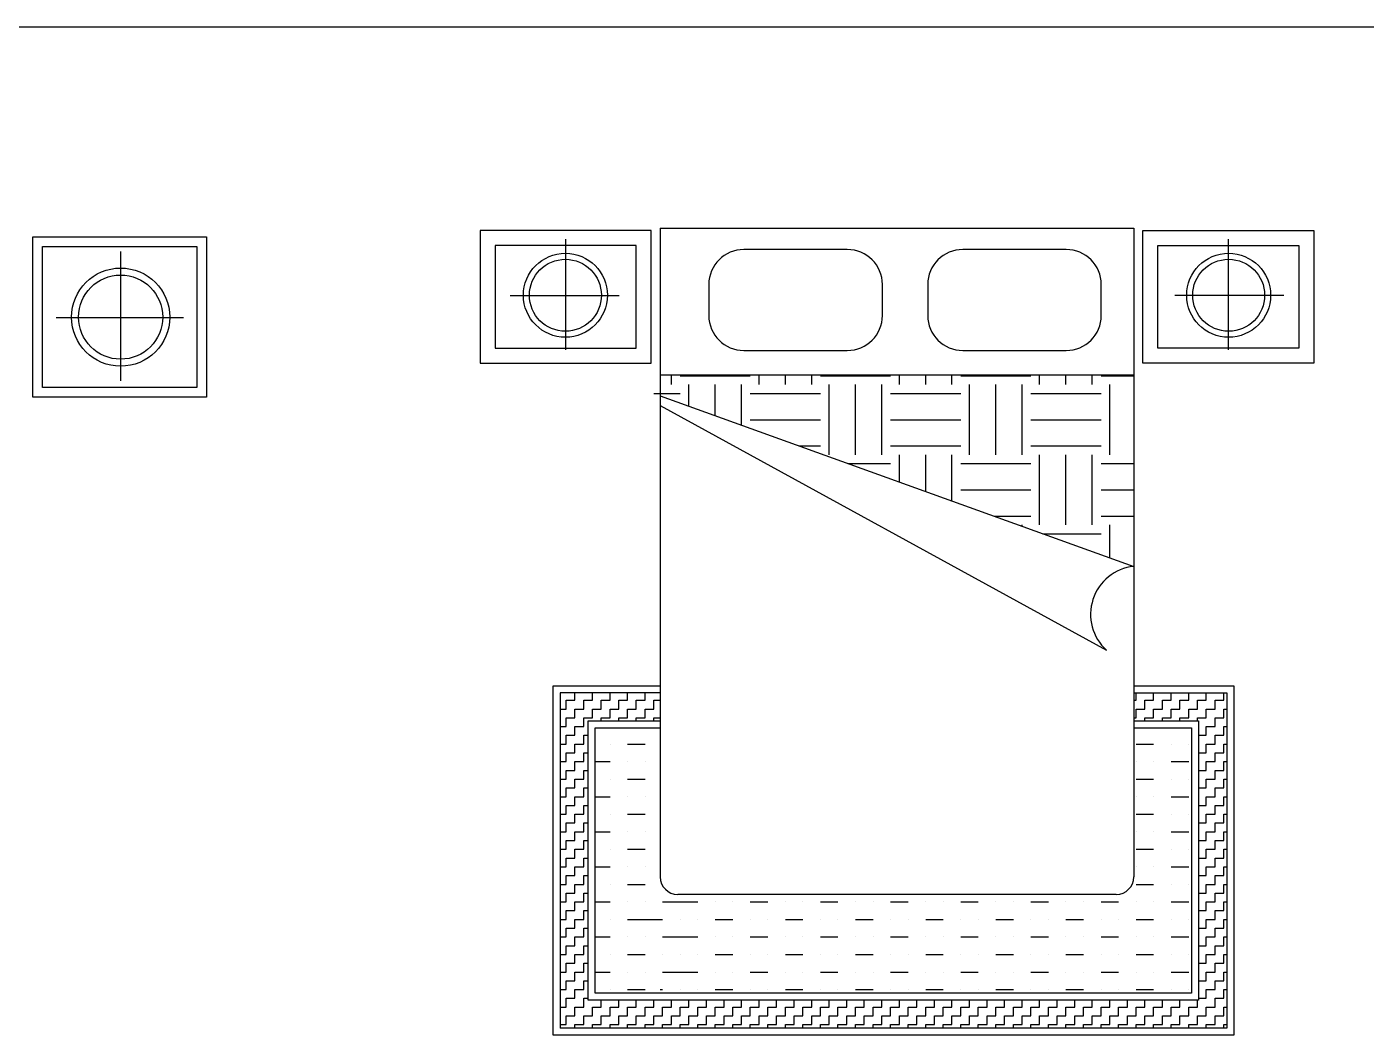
# Model space of a CAD drawing. Header units: inches. Extents: x 10.6 to 53.1, y 14.5 to 39.3.
# Drawn here: x 23.547 to 27.366, y 20.346 to 23.222 of the extents above; entities that cross this region are included whole.
import ezdxf

# ---------------------------------------------------------------- set-up
doc = ezdxf.new("R2010")
doc.units = ezdxf.units.IN
doc.header["$MEASUREMENT"] = 0
doc.layers.add('02', color=2, linetype='Continuous')
doc.layers.add('1', color=1, linetype='Continuous')

msp = doc.modelspace()

# ---------------------------------------------------------------- linework, layer by layer
at = {"layer": '02'}
for p, q in [((25.353, 22.6476), (26.703, 22.6476)), ((25.353, 22.6476), (25.353, 20.7976)), ((26.703, 22.6476), (26.703, 20.7976)), ((24.8395, 22.641), (24.8395, 22.2625)), ((25.3267, 22.641), (24.8395, 22.641)), ((25.0833, 22.3005), (25.0833, 22.616)), ((25.3267, 22.2625), (25.3267, 22.641)), ((26.7293, 22.2625), (26.7293, 22.641)), ((26.7293, 22.641), (27.2164, 22.641)), ((26.9727, 22.3005), (26.9727, 22.616)), ((27.2164, 22.641), (27.2164, 22.2625)), ((23.8153, 22.2118), (23.8153, 22.5808)), ((24.8823, 22.5983), (24.8823, 22.3052)), ((25.2839, 22.5983), (24.8823, 22.5983)), ((25.2839, 22.3052), (25.2839, 22.5983)), ((25.8863, 22.5866), (25.5913, 22.5866)), ((26.5105, 22.5866), (26.2155, 22.5866)), ((26.772, 22.3052), (26.772, 22.5983)), ((26.772, 22.5983), (27.1737, 22.5983)), ((27.1737, 22.5983), (27.1737, 22.3052)), ((25.4913, 22.4866), (25.4913, 22.3986)), ((25.9863, 22.3986), (25.9863, 22.4866)), ((26.1155, 22.4866), (26.1155, 22.3986)), ((26.6105, 22.3986), (26.6105, 22.4866)), ((24.9251, 22.4553), (25.2354, 22.4553)), ((27.1309, 22.4553), (26.8205, 22.4553)), ((23.6303, 22.3928), (23.9933, 22.3928)), ((24.8823, 22.3052), (25.2839, 22.3052)), ((27.1737, 22.3052), (26.772, 22.3052)), ((25.5913, 22.2986), (25.8863, 22.2986)), ((26.2155, 22.2986), (26.5105, 22.2986)), ((24.8395, 22.2625), (25.3267, 22.2625)), ((25.353, 22.2296), (26.703, 22.2296)), ((25.3847, 22.2013), (25.3847, 22.2296)), ((25.6347, 22.2013), (25.6347, 22.2296)), ((25.7097, 22.2013), (25.7097, 22.2296)), ((25.7847, 22.2013), (25.7847, 22.2296)), ((26.0347, 22.2013), (26.0347, 22.2296)), ((26.1097, 22.2013), (26.1097, 22.2296)), ((26.1847, 22.2013), (26.1847, 22.2296)), ((26.4347, 22.2013), (26.4347, 22.2296)), ((26.5097, 22.2013), (26.5097, 22.2296)), ((26.5847, 22.2013), (26.5847, 22.2296)), ((27.2164, 22.2625), (26.7293, 22.2625)), ((25.4097, 22.2263), (25.6097, 22.2263)), ((25.4347, 22.1401), (25.4347, 22.2013)), ((25.5097, 22.1131), (25.5097, 22.2013)), ((25.5847, 22.086), (25.5847, 22.2013)), ((25.8097, 22.2263), (26.0097, 22.2263)), ((25.8347, 22.0013), (25.8347, 22.2013)), ((25.9097, 22.0013), (25.9097, 22.2013)), ((25.9847, 22.0013), (25.9847, 22.2013)), ((26.2097, 22.2263), (26.4097, 22.2263)), ((26.2347, 22.0013), (26.2347, 22.2013)), ((26.3097, 22.0013), (26.3097, 22.2013)), ((26.3847, 22.0013), (26.3847, 22.2013)), ((26.6097, 22.2263), (26.703, 22.2263)), ((26.6347, 22.0013), (26.6347, 22.2013)), ((25.3343, 22.1763), (25.4097, 22.1763)), ((25.353, 22.1696), (26.703, 21.6829)), ((25.6097, 22.1763), (25.8097, 22.1763)), ((26.0097, 22.1763), (26.2097, 22.1763)), ((26.4097, 22.1763), (26.6097, 22.1763)), ((25.353, 22.1414), (26.6251, 21.4442)), ((25.6097, 22.1013), (25.8097, 22.1013)), ((26.0097, 22.1013), (26.2097, 22.1013)), ((26.4097, 22.1013), (26.6097, 22.1013)), ((25.7504, 22.0263), (25.8097, 22.0263)), ((26.0097, 22.0263), (26.2097, 22.0263)), ((26.0347, 21.9238), (26.0347, 22.0013)), ((26.1097, 21.8968), (26.1097, 22.0013)), ((26.1847, 21.8697), (26.1847, 22.0013)), ((26.4097, 22.0263), (26.6097, 22.0263)), ((26.4347, 21.8013), (26.4347, 22.0013)), ((26.5097, 21.8013), (26.5097, 22.0013)), ((26.5847, 21.8013), (26.5847, 22.0013)), ((25.8891, 21.9763), (26.0097, 21.9763)), ((26.2097, 21.9763), (26.4097, 21.9763)), ((26.6097, 21.9763), (26.703, 21.9763)), ((26.2097, 21.9013), (26.4097, 21.9013)), ((26.6097, 21.9013), (26.703, 21.9013)), ((26.3052, 21.8263), (26.4097, 21.8263)), ((26.6097, 21.8263), (26.703, 21.8263)), ((26.3847, 21.7977), (26.3847, 21.8013)), ((26.4439, 21.7763), (26.6097, 21.7763)), ((26.6347, 21.7075), (26.6347, 21.8013)), ((25.0472, 20.3461), (25.0472, 21.3422)), ((25.0472, 21.3422), (25.353, 21.3422)), ((25.0672, 21.3222), (25.0672, 20.3661)), ((25.353, 21.3222), (25.0672, 21.3222)), ((25.1097, 21.3013), (25.1097, 21.3222)), ((25.1597, 21.3013), (25.1597, 21.3222)), ((25.2097, 21.3013), (25.2097, 21.3222)), ((25.2597, 21.3013), (25.2597, 21.3222)), ((25.3097, 21.3013), (25.3097, 21.3222)), ((26.703, 21.3422), (26.988, 21.3422)), ((26.703, 21.3222), (26.968, 21.3222)), ((26.7097, 21.3013), (26.7097, 21.3222)), ((26.7597, 21.3013), (26.7597, 21.3222)), ((26.8097, 21.3013), (26.8097, 21.3222)), ((26.8597, 21.3013), (26.8597, 21.3222)), ((26.9097, 21.3013), (26.9097, 21.3222)), ((26.9597, 21.3013), (26.9597, 21.3222)), ((26.968, 21.3222), (26.968, 20.3661)), ((26.988, 21.3422), (26.988, 20.3461)), ((25.0672, 21.2763), (25.0847, 21.2763)), ((25.0847, 21.3013), (25.1097, 21.3013)), ((25.0847, 21.2763), (25.0847, 21.3013)), ((25.1097, 21.2763), (25.1347, 21.2763)), ((25.1097, 21.2513), (25.1097, 21.2763)), ((25.1347, 21.3013), (25.1597, 21.3013)), ((25.1347, 21.2763), (25.1347, 21.3013)), ((25.1597, 21.2763), (25.1847, 21.2763)), ((25.1597, 21.2513), (25.1597, 21.2763)), ((25.1847, 21.3013), (25.2097, 21.3013)), ((25.1847, 21.2763), (25.1847, 21.3013)), ((25.2097, 21.2763), (25.2347, 21.2763)), ((25.2097, 21.2513), (25.2097, 21.2763)), ((25.2347, 21.3013), (25.2597, 21.3013)), ((25.2347, 21.2763), (25.2347, 21.3013)), ((25.2597, 21.2763), (25.2847, 21.2763)), ((25.2597, 21.2513), (25.2597, 21.2763)), ((25.2847, 21.3013), (25.3097, 21.3013)), ((25.2847, 21.2763), (25.2847, 21.3013)), ((25.3097, 21.2763), (25.3347, 21.2763)), ((25.3097, 21.2513), (25.3097, 21.2763)), ((25.3347, 21.3013), (25.353, 21.3013)), ((25.3347, 21.2763), (25.3347, 21.3013)), ((26.703, 21.3013), (26.7097, 21.3013)), ((26.7097, 21.2513), (26.7097, 21.2763)), ((26.7097, 21.2763), (26.7347, 21.2763)), ((26.7347, 21.2763), (26.7347, 21.3013)), ((26.7347, 21.3013), (26.7597, 21.3013)), ((26.7597, 21.2513), (26.7597, 21.2763)), ((26.7597, 21.2763), (26.7847, 21.2763)), ((26.7847, 21.2763), (26.7847, 21.3013)), ((26.7847, 21.3013), (26.8097, 21.3013)), ((26.8097, 21.2513), (26.8097, 21.2763)), ((26.8097, 21.2763), (26.8347, 21.2763)), ((26.8347, 21.2763), (26.8347, 21.3013)), ((26.8347, 21.3013), (26.8597, 21.3013)), ((26.8597, 21.2763), (26.8847, 21.2763)), ((26.8597, 21.2513), (26.8597, 21.2763)), ((26.8847, 21.2763), (26.8847, 21.3013)), ((26.8847, 21.3013), (26.9097, 21.3013)), ((26.9097, 21.2513), (26.9097, 21.2763)), ((26.9097, 21.2763), (26.9347, 21.2763)), ((26.9347, 21.2763), (26.9347, 21.3013)), ((26.9347, 21.3013), (26.9597, 21.3013)), ((26.9597, 21.2513), (26.9597, 21.2763)), ((26.9597, 21.2763), (26.968, 21.2763)), ((25.0847, 21.2513), (25.1097, 21.2513)), ((25.0847, 21.2263), (25.0847, 21.2513)), ((25.1347, 21.2513), (25.1597, 21.2513)), ((25.1347, 21.2263), (25.1347, 21.2513)), ((25.1472, 20.4461), (25.1472, 21.2422)), ((25.1472, 21.2422), (25.353, 21.2422)), ((25.1847, 21.2513), (25.2097, 21.2513)), ((25.1847, 21.2422), (25.1847, 21.2513)), ((25.2347, 21.2513), (25.2597, 21.2513)), ((25.2347, 21.2422), (25.2347, 21.2513)), ((25.2847, 21.2513), (25.3097, 21.2513)), ((25.2847, 21.2422), (25.2847, 21.2513)), ((25.3347, 21.2513), (25.353, 21.2513)), ((25.3347, 21.2422), (25.3347, 21.2513)), ((26.703, 21.2513), (26.7097, 21.2513)), ((26.703, 21.2422), (26.888, 21.2422)), ((26.7347, 21.2422), (26.7347, 21.2513)), ((26.7347, 21.2513), (26.7597, 21.2513)), ((26.7847, 21.2422), (26.7847, 21.2513)), ((26.7847, 21.2513), (26.8097, 21.2513)), ((26.8347, 21.2422), (26.8347, 21.2513)), ((26.8347, 21.2513), (26.8597, 21.2513)), ((26.8847, 21.2422), (26.8847, 21.2513)), ((26.8847, 21.2513), (26.9097, 21.2513)), ((26.888, 21.2422), (26.888, 20.4461)), ((26.9347, 21.2263), (26.9347, 21.2513)), ((26.9347, 21.2513), (26.9597, 21.2513)), ((25.0672, 21.2263), (25.0847, 21.2263)), ((25.0847, 21.2013), (25.1097, 21.2013)), ((25.0847, 21.1763), (25.0847, 21.2013)), ((25.1097, 21.2263), (25.1347, 21.2263)), ((25.1097, 21.2013), (25.1097, 21.2263)), ((25.1347, 21.2013), (25.1472, 21.2013)), ((25.1347, 21.1763), (25.1347, 21.2013)), ((25.1672, 20.4661), (25.1672, 21.2222)), ((25.1672, 21.2222), (25.353, 21.2222)), ((26.703, 21.2222), (26.868, 21.2222)), ((26.868, 21.2222), (26.868, 20.4661)), ((26.888, 21.2013), (26.9097, 21.2013)), ((26.9097, 21.2263), (26.9347, 21.2263)), ((26.9097, 21.2013), (26.9097, 21.2263)), ((26.9347, 21.1763), (26.9347, 21.2013)), ((26.9347, 21.2013), (26.9597, 21.2013)), ((26.9597, 21.2263), (26.968, 21.2263)), ((26.9597, 21.2013), (26.9597, 21.2263)), ((25.0672, 21.1763), (25.0847, 21.1763)), ((25.1097, 21.1513), (25.1097, 21.1763)), ((25.1097, 21.1763), (25.1347, 21.1763)), ((25.2097, 21.1763), (25.2097, 21.1763)), ((25.2597, 21.1763), (25.3097, 21.1763)), ((26.7097, 21.1763), (26.7597, 21.1763)), ((26.8097, 21.1763), (26.8097, 21.1763)), ((26.8597, 21.1763), (26.8597, 21.1763)), ((26.9097, 21.1513), (26.9097, 21.1763)), ((26.9097, 21.1763), (26.9347, 21.1763)), ((26.9597, 21.1513), (26.9597, 21.1763)), ((26.9597, 21.1763), (26.968, 21.1763)), ((25.0672, 21.1263), (25.0847, 21.1263)), ((25.0847, 21.1513), (25.1097, 21.1513)), ((25.0847, 21.1263), (25.0847, 21.1513)), ((25.1097, 21.1263), (25.1347, 21.1263)), ((25.1097, 21.1013), (25.1097, 21.1263)), ((25.1347, 21.1513), (25.1472, 21.1513)), ((25.1347, 21.1263), (25.1347, 21.1513)), ((25.1672, 21.1263), (25.2097, 21.1263)), ((25.2597, 21.1263), (25.2597, 21.1263)), ((25.3097, 21.1263), (25.3097, 21.1263)), ((26.7097, 21.1263), (26.7097, 21.1263)), ((26.7597, 21.1263), (26.7597, 21.1263)), ((26.8097, 21.1263), (26.8597, 21.1263)), ((26.888, 21.1513), (26.9097, 21.1513)), ((26.9097, 21.1013), (26.9097, 21.1263)), ((26.9097, 21.1263), (26.9347, 21.1263)), ((26.9347, 21.1263), (26.9347, 21.1513)), ((26.9347, 21.1513), (26.9597, 21.1513)), ((26.9597, 21.1013), (26.9597, 21.1263)), ((26.9597, 21.1263), (26.968, 21.1263)), ((25.0847, 21.0763), (25.0847, 21.1013)), ((25.0847, 21.1013), (25.1097, 21.1013)), ((25.1347, 21.0763), (25.1347, 21.1013)), ((25.1347, 21.1013), (25.1472, 21.1013)), ((26.888, 21.1013), (26.9097, 21.1013)), ((26.9347, 21.0763), (26.9347, 21.1013)), ((26.9347, 21.1013), (26.9597, 21.1013)), ((25.0672, 21.0763), (25.0847, 21.0763)), ((25.0847, 21.0513), (25.1097, 21.0513)), ((25.0847, 21.0263), (25.0847, 21.0513)), ((25.1097, 21.0763), (25.1347, 21.0763)), ((25.1097, 21.0513), (25.1097, 21.0763)), ((25.1347, 21.0513), (25.1472, 21.0513)), ((25.1347, 21.0263), (25.1347, 21.0513)), ((25.2097, 21.0763), (25.2097, 21.0763)), ((25.2597, 21.0763), (25.3097, 21.0763)), ((26.7097, 21.0763), (26.7597, 21.0763)), ((26.8097, 21.0763), (26.8097, 21.0763)), ((26.8597, 21.0763), (26.8597, 21.0763)), ((26.888, 21.0513), (26.9097, 21.0513)), ((26.9097, 21.0513), (26.9097, 21.0763)), ((26.9097, 21.0763), (26.9347, 21.0763)), ((26.9347, 21.0263), (26.9347, 21.0513)), ((26.9347, 21.0513), (26.9597, 21.0513)), ((26.9597, 21.0513), (26.9597, 21.0763)), ((26.9597, 21.0763), (26.968, 21.0763)), ((25.0672, 21.0263), (25.0847, 21.0263)), ((25.1097, 21.0013), (25.1097, 21.0263)), ((25.1097, 21.0263), (25.1347, 21.0263)), ((25.1672, 21.0263), (25.2097, 21.0263)), ((25.2597, 21.0263), (25.2597, 21.0263)), ((25.3097, 21.0263), (25.3097, 21.0263)), ((26.7097, 21.0263), (26.7097, 21.0263)), ((26.7597, 21.0263), (26.7597, 21.0263)), ((26.8097, 21.0263), (26.8597, 21.0263)), ((26.9097, 21.0013), (26.9097, 21.0263)), ((26.9097, 21.0263), (26.9347, 21.0263)), ((26.9597, 21.0013), (26.9597, 21.0263)), ((26.9597, 21.0263), (26.968, 21.0263)), ((25.0672, 20.9763), (25.0847, 20.9763)), ((25.0847, 21.0013), (25.1097, 21.0013)), ((25.0847, 20.9763), (25.0847, 21.0013)), ((25.1097, 20.9763), (25.1347, 20.9763)), ((25.1097, 20.9513), (25.1097, 20.9763)), ((25.1347, 21.0013), (25.1472, 21.0013)), ((25.1347, 20.9763), (25.1347, 21.0013)), ((25.2097, 20.9763), (25.2097, 20.9763)), ((25.2597, 20.9763), (25.3097, 20.9763)), ((26.7097, 20.9763), (26.7597, 20.9763)), ((26.8097, 20.9763), (26.8097, 20.9763)), ((26.8597, 20.9763), (26.8597, 20.9763)), ((26.888, 21.0013), (26.9097, 21.0013)), ((26.9097, 20.9513), (26.9097, 20.9763)), ((26.9097, 20.9763), (26.9347, 20.9763)), ((26.9347, 20.9763), (26.9347, 21.0013)), ((26.9347, 21.0013), (26.9597, 21.0013)), ((26.9597, 20.9513), (26.9597, 20.9763)), ((26.9597, 20.9763), (26.968, 20.9763)), ((25.0847, 20.9513), (25.1097, 20.9513)), ((25.0847, 20.9263), (25.0847, 20.9513)), ((25.1347, 20.9513), (25.1472, 20.9513)), ((25.1347, 20.9263), (25.1347, 20.9513)), ((26.888, 20.9513), (26.9097, 20.9513)), ((26.9347, 20.9263), (26.9347, 20.9513)), ((26.9347, 20.9513), (26.9597, 20.9513)), ((25.0672, 20.9263), (25.0847, 20.9263)), ((25.0847, 20.9013), (25.1097, 20.9013)), ((25.0847, 20.8763), (25.0847, 20.9013)), ((25.1097, 20.9263), (25.1347, 20.9263)), ((25.1097, 20.9013), (25.1097, 20.9263)), ((25.1347, 20.9013), (25.1472, 20.9013)), ((25.1347, 20.8763), (25.1347, 20.9013)), ((25.1672, 20.9263), (25.2097, 20.9263)), ((25.2597, 20.9263), (25.2597, 20.9263)), ((25.3097, 20.9263), (25.3097, 20.9263)), ((26.7097, 20.9263), (26.7097, 20.9263)), ((26.7597, 20.9263), (26.7597, 20.9263)), ((26.8097, 20.9263), (26.8597, 20.9263)), ((26.888, 20.9013), (26.9097, 20.9013)), ((26.9097, 20.9013), (26.9097, 20.9263)), ((26.9097, 20.9263), (26.9347, 20.9263)), ((26.9347, 20.8763), (26.9347, 20.9013)), ((26.9347, 20.9013), (26.9597, 20.9013)), ((26.9597, 20.9013), (26.9597, 20.9263)), ((26.9597, 20.9263), (26.968, 20.9263)), ((25.0672, 20.8763), (25.0847, 20.8763)), ((25.1097, 20.8763), (25.1347, 20.8763)), ((25.1097, 20.8513), (25.1097, 20.8763)), ((25.2097, 20.8763), (25.2097, 20.8763)), ((25.2597, 20.8763), (25.3097, 20.8763)), ((26.7097, 20.8763), (26.7597, 20.8763)), ((26.8097, 20.8763), (26.8097, 20.8763)), ((26.8597, 20.8763), (26.8597, 20.8763)), ((26.9097, 20.8513), (26.9097, 20.8763)), ((26.9097, 20.8763), (26.9347, 20.8763)), ((26.9597, 20.8513), (26.9597, 20.8763)), ((26.9597, 20.8763), (26.968, 20.8763)), ((25.0672, 20.8263), (25.0847, 20.8263)), ((25.0847, 20.8263), (25.0847, 20.8513)), ((25.0847, 20.8513), (25.1097, 20.8513)), ((25.1097, 20.8013), (25.1097, 20.8263)), ((25.1097, 20.8263), (25.1347, 20.8263)), ((25.1347, 20.8263), (25.1347, 20.8513)), ((25.1347, 20.8513), (25.1472, 20.8513)), ((25.1672, 20.8263), (25.2097, 20.8263)), ((25.2597, 20.8263), (25.2597, 20.8263)), ((25.3097, 20.8263), (25.3097, 20.8263)), ((26.7097, 20.8263), (26.7097, 20.8263)), ((26.7597, 20.8263), (26.7597, 20.8263)), ((26.8097, 20.8263), (26.8597, 20.8263)), ((26.888, 20.8513), (26.9097, 20.8513)), ((26.9097, 20.8013), (26.9097, 20.8263)), ((26.9097, 20.8263), (26.9347, 20.8263)), ((26.9347, 20.8263), (26.9347, 20.8513)), ((26.9347, 20.8513), (26.9597, 20.8513)), ((26.9597, 20.8013), (26.9597, 20.8263)), ((26.9597, 20.8263), (26.968, 20.8263)), ((25.0672, 20.7763), (25.0847, 20.7763)), ((25.0847, 20.7763), (25.0847, 20.8013)), ((25.0847, 20.8013), (25.1097, 20.8013)), ((25.1097, 20.7513), (25.1097, 20.7763)), ((25.1097, 20.7763), (25.1347, 20.7763)), ((25.1347, 20.7763), (25.1347, 20.8013)), ((25.1347, 20.8013), (25.1472, 20.8013)), ((25.2097, 20.7763), (25.2097, 20.7763)), ((25.2597, 20.7763), (25.3097, 20.7763)), ((26.7097, 20.7763), (26.7597, 20.7763)), ((26.8097, 20.7763), (26.8097, 20.7763)), ((26.8597, 20.7763), (26.8597, 20.7763)), ((26.888, 20.8013), (26.9097, 20.8013)), ((26.9097, 20.7513), (26.9097, 20.7763)), ((26.9097, 20.7763), (26.9347, 20.7763)), ((26.9347, 20.7763), (26.9347, 20.8013)), ((26.9347, 20.8013), (26.9597, 20.8013)), ((26.9597, 20.7513), (26.9597, 20.7763)), ((26.9597, 20.7763), (26.968, 20.7763)), ((25.0847, 20.7263), (25.0847, 20.7513)), ((25.0847, 20.7513), (25.1097, 20.7513)), ((25.1347, 20.7263), (25.1347, 20.7513)), ((25.1347, 20.7513), (25.1472, 20.7513)), ((26.653, 20.7476), (25.403, 20.7476)), ((26.888, 20.7513), (26.9097, 20.7513)), ((26.9347, 20.7263), (26.9347, 20.7513)), ((26.9347, 20.7513), (26.9597, 20.7513)), ((25.0672, 20.7263), (25.0847, 20.7263)), ((25.0847, 20.7013), (25.1097, 20.7013)), ((25.0847, 20.6763), (25.0847, 20.7013)), ((25.1097, 20.7013), (25.1097, 20.7263)), ((25.1097, 20.7263), (25.1347, 20.7263)), ((25.1347, 20.7013), (25.1472, 20.7013)), ((25.1347, 20.6763), (25.1347, 20.7013)), ((25.1672, 20.7263), (25.2097, 20.7263)), ((25.2597, 20.7263), (25.2597, 20.7263)), ((25.3097, 20.7263), (25.3097, 20.7263)), ((25.3597, 20.7263), (25.3597, 20.7263)), ((25.3597, 20.7263), (25.4597, 20.7263)), ((25.5097, 20.7263), (25.5097, 20.7263)), ((25.5597, 20.7263), (25.5597, 20.7263)), ((25.6097, 20.7263), (25.6597, 20.7263)), ((25.7097, 20.7263), (25.7097, 20.7263)), ((25.7597, 20.7263), (25.7597, 20.7263)), ((25.8097, 20.7263), (25.8597, 20.7263)), ((25.9097, 20.7263), (25.9097, 20.7263)), ((25.9597, 20.7263), (25.9597, 20.7263)), ((26.0097, 20.7263), (26.0597, 20.7263)), ((26.1097, 20.7263), (26.1097, 20.7263)), ((26.1597, 20.7263), (26.1597, 20.7263)), ((26.2097, 20.7263), (26.2597, 20.7263)), ((26.3097, 20.7263), (26.3097, 20.7263)), ((26.3597, 20.7263), (26.3597, 20.7263)), ((26.4097, 20.7263), (26.4597, 20.7263)), ((26.5097, 20.7263), (26.5097, 20.7263)), ((26.5597, 20.7263), (26.5597, 20.7263)), ((26.6097, 20.7263), (26.6597, 20.7263)), ((26.7097, 20.7263), (26.7097, 20.7263)), ((26.7597, 20.7263), (26.7597, 20.7263)), ((26.8097, 20.7263), (26.8597, 20.7263)), ((26.888, 20.7013), (26.9097, 20.7013)), ((26.9097, 20.7013), (26.9097, 20.7263)), ((26.9097, 20.7263), (26.9347, 20.7263)), ((26.9347, 20.6763), (26.9347, 20.7013)), ((26.9347, 20.7013), (26.9597, 20.7013)), ((26.9597, 20.7013), (26.9597, 20.7263)), ((26.9597, 20.7263), (26.968, 20.7263)), ((25.0672, 20.6763), (25.0847, 20.6763)), ((25.1097, 20.6763), (25.1347, 20.6763)), ((25.1097, 20.6513), (25.1097, 20.6763)), ((25.2097, 20.6763), (25.2097, 20.6763)), ((25.2597, 20.6763), (25.3597, 20.6763)), ((25.3597, 20.6763), (25.3597, 20.6763)), ((25.4097, 20.6763), (25.4097, 20.6763)), ((25.4597, 20.6763), (25.4597, 20.6763)), ((25.5097, 20.6763), (25.5597, 20.6763)), ((25.6097, 20.6763), (25.6097, 20.6763)), ((25.6597, 20.6763), (25.6597, 20.6763)), ((25.7097, 20.6763), (25.7597, 20.6763)), ((25.8097, 20.6763), (25.8097, 20.6763)), ((25.8597, 20.6763), (25.8597, 20.6763)), ((25.9097, 20.6763), (25.9597, 20.6763)), ((26.0097, 20.6763), (26.0097, 20.6763)), ((26.0597, 20.6763), (26.0597, 20.6763)), ((26.1097, 20.6763), (26.1597, 20.6763)), ((26.2097, 20.6763), (26.2097, 20.6763)), ((26.2597, 20.6763), (26.2597, 20.6763)), ((26.3097, 20.6763), (26.3597, 20.6763)), ((26.4097, 20.6763), (26.4097, 20.6763)), ((26.4597, 20.6763), (26.4597, 20.6763)), ((26.5097, 20.6763), (26.5597, 20.6763)), ((26.6097, 20.6763), (26.6097, 20.6763)), ((26.6597, 20.6763), (26.6597, 20.6763)), ((26.7097, 20.6763), (26.7597, 20.6763)), ((26.8097, 20.6763), (26.8097, 20.6763)), ((26.8597, 20.6763), (26.8597, 20.6763)), ((26.9097, 20.6513), (26.9097, 20.6763)), ((26.9097, 20.6763), (26.9347, 20.6763)), ((26.9597, 20.6513), (26.9597, 20.6763)), ((26.9597, 20.6763), (26.968, 20.6763)), ((25.0672, 20.6263), (25.0847, 20.6263)), ((25.0847, 20.6513), (25.1097, 20.6513)), ((25.0847, 20.6263), (25.0847, 20.6513)), ((25.1097, 20.6263), (25.1347, 20.6263)), ((25.1097, 20.6013), (25.1097, 20.6263)), ((25.1347, 20.6513), (25.1472, 20.6513)), ((25.1347, 20.6263), (25.1347, 20.6513)), ((25.1672, 20.6263), (25.2097, 20.6263)), ((25.2597, 20.6263), (25.2597, 20.6263)), ((25.3097, 20.6263), (25.3097, 20.6263)), ((25.3597, 20.6263), (25.4597, 20.6263)), ((25.3597, 20.6263), (25.3597, 20.6263)), ((25.5097, 20.6263), (25.5097, 20.6263)), ((25.5597, 20.6263), (25.5597, 20.6263)), ((25.6097, 20.6263), (25.6597, 20.6263)), ((25.7097, 20.6263), (25.7097, 20.6263)), ((25.7597, 20.6263), (25.7597, 20.6263)), ((25.8097, 20.6263), (25.8597, 20.6263)), ((25.9097, 20.6263), (25.9097, 20.6263)), ((25.9597, 20.6263), (25.9597, 20.6263)), ((26.0097, 20.6263), (26.0597, 20.6263)), ((26.1097, 20.6263), (26.1097, 20.6263)), ((26.1597, 20.6263), (26.1597, 20.6263)), ((26.2097, 20.6263), (26.2597, 20.6263)), ((26.3097, 20.6263), (26.3097, 20.6263)), ((26.3597, 20.6263), (26.3597, 20.6263)), ((26.4097, 20.6263), (26.4597, 20.6263)), ((26.5097, 20.6263), (26.5097, 20.6263)), ((26.5597, 20.6263), (26.5597, 20.6263)), ((26.6097, 20.6263), (26.6597, 20.6263)), ((26.7097, 20.6263), (26.7097, 20.6263)), ((26.7597, 20.6263), (26.7597, 20.6263)), ((26.8097, 20.6263), (26.8597, 20.6263)), ((26.888, 20.6513), (26.9097, 20.6513)), ((26.9097, 20.6013), (26.9097, 20.6263)), ((26.9097, 20.6263), (26.9347, 20.6263)), ((26.9347, 20.6263), (26.9347, 20.6513)), ((26.9347, 20.6513), (26.9597, 20.6513)), ((26.9597, 20.6013), (26.9597, 20.6263)), ((26.9597, 20.6263), (26.968, 20.6263)), ((25.0847, 20.6013), (25.1097, 20.6013)), ((25.0847, 20.5763), (25.0847, 20.6013)), ((25.1347, 20.6013), (25.1472, 20.6013)), ((25.1347, 20.5763), (25.1347, 20.6013)), ((26.888, 20.6013), (26.9097, 20.6013)), ((26.9347, 20.5763), (26.9347, 20.6013)), ((26.9347, 20.6013), (26.9597, 20.6013)), ((25.0672, 20.5763), (25.0847, 20.5763)), ((25.0847, 20.5513), (25.1097, 20.5513)), ((25.0847, 20.5263), (25.0847, 20.5513)), ((25.1097, 20.5763), (25.1347, 20.5763)), ((25.1097, 20.5513), (25.1097, 20.5763)), ((25.1347, 20.5513), (25.1472, 20.5513)), ((25.1347, 20.5263), (25.1347, 20.5513)), ((25.2097, 20.5763), (25.2097, 20.5763)), ((25.2597, 20.5763), (25.3097, 20.5763)), ((25.3597, 20.5763), (25.3597, 20.5763)), ((25.4097, 20.5763), (25.4097, 20.5763)), ((25.4597, 20.5763), (25.4597, 20.5763)), ((25.5097, 20.5763), (25.5597, 20.5763)), ((25.6097, 20.5763), (25.6097, 20.5763)), ((25.6597, 20.5763), (25.6597, 20.5763)), ((25.7097, 20.5763), (25.7597, 20.5763)), ((25.8097, 20.5763), (25.8097, 20.5763)), ((25.8597, 20.5763), (25.8597, 20.5763)), ((25.9097, 20.5763), (25.9597, 20.5763)), ((26.0097, 20.5763), (26.0097, 20.5763)), ((26.0597, 20.5763), (26.0597, 20.5763)), ((26.1097, 20.5763), (26.1597, 20.5763)), ((26.2097, 20.5763), (26.2097, 20.5763)), ((26.2597, 20.5763), (26.2597, 20.5763)), ((26.3097, 20.5763), (26.3597, 20.5763)), ((26.4097, 20.5763), (26.4097, 20.5763)), ((26.4597, 20.5763), (26.4597, 20.5763)), ((26.5097, 20.5763), (26.5597, 20.5763)), ((26.6097, 20.5763), (26.6097, 20.5763)), ((26.6597, 20.5763), (26.6597, 20.5763)), ((26.7097, 20.5763), (26.7597, 20.5763)), ((26.8097, 20.5763), (26.8097, 20.5763)), ((26.8597, 20.5763), (26.8597, 20.5763)), ((26.888, 20.5513), (26.9097, 20.5513)), ((26.9097, 20.5763), (26.9347, 20.5763)), ((26.9097, 20.5513), (26.9097, 20.5763)), ((26.9347, 20.5263), (26.9347, 20.5513)), ((26.9347, 20.5513), (26.9597, 20.5513)), ((26.9597, 20.5763), (26.968, 20.5763)), ((26.9597, 20.5513), (26.9597, 20.5763)), ((25.0672, 20.5263), (25.0847, 20.5263)), ((25.1097, 20.5263), (25.1347, 20.5263)), ((25.1097, 20.5013), (25.1097, 20.5263)), ((25.1672, 20.5263), (25.2097, 20.5263)), ((25.2597, 20.5263), (25.2597, 20.5263)), ((25.3097, 20.5263), (25.3097, 20.5263)), ((25.3597, 20.5263), (25.4597, 20.5263)), ((25.3597, 20.5263), (25.3597, 20.5263)), ((25.5097, 20.5263), (25.5097, 20.5263)), ((25.5597, 20.5263), (25.5597, 20.5263)), ((25.6097, 20.5263), (25.6597, 20.5263)), ((25.7097, 20.5263), (25.7097, 20.5263)), ((25.7597, 20.5263), (25.7597, 20.5263)), ((25.8097, 20.5263), (25.8597, 20.5263)), ((25.9097, 20.5263), (25.9097, 20.5263)), ((25.9597, 20.5263), (25.9597, 20.5263)), ((26.0097, 20.5263), (26.0597, 20.5263)), ((26.1097, 20.5263), (26.1097, 20.5263)), ((26.1597, 20.5263), (26.1597, 20.5263)), ((26.2097, 20.5263), (26.2597, 20.5263)), ((26.3097, 20.5263), (26.3097, 20.5263)), ((26.3597, 20.5263), (26.3597, 20.5263)), ((26.4097, 20.5263), (26.4597, 20.5263)), ((26.5097, 20.5263), (26.5097, 20.5263)), ((26.5597, 20.5263), (26.5597, 20.5263)), ((26.6097, 20.5263), (26.6597, 20.5263)), ((26.7097, 20.5263), (26.7097, 20.5263)), ((26.7597, 20.5263), (26.7597, 20.5263)), ((26.8097, 20.5263), (26.8597, 20.5263)), ((26.9097, 20.5013), (26.9097, 20.5263)), ((26.9097, 20.5263), (26.9347, 20.5263)), ((26.9597, 20.5013), (26.9597, 20.5263)), ((26.9597, 20.5263), (26.968, 20.5263)), ((25.0672, 20.4763), (25.0847, 20.4763)), ((25.0847, 20.5013), (25.1097, 20.5013)), ((25.0847, 20.4763), (25.0847, 20.5013)), ((25.1097, 20.4763), (25.1347, 20.4763)), ((25.1097, 20.4513), (25.1097, 20.4763)), ((25.1347, 20.5013), (25.1472, 20.5013)), ((25.1347, 20.4763), (25.1347, 20.5013)), ((25.2097, 20.4763), (25.2097, 20.4763)), ((25.2597, 20.4763), (25.3097, 20.4763)), ((25.353, 20.4763), (25.3597, 20.4763)), ((25.3597, 20.4763), (25.3597, 20.4763)), ((25.4097, 20.4763), (25.4097, 20.4763)), ((25.4597, 20.4763), (25.4597, 20.4763)), ((25.5097, 20.4763), (25.5597, 20.4763)), ((25.6097, 20.4763), (25.6097, 20.4763)), ((25.6597, 20.4763), (25.6597, 20.4763)), ((25.7097, 20.4763), (25.7597, 20.4763)), ((25.8097, 20.4763), (25.8097, 20.4763)), ((25.8597, 20.4763), (25.8597, 20.4763)), ((25.9097, 20.4763), (25.9597, 20.4763)), ((26.0097, 20.4763), (26.0097, 20.4763)), ((26.0597, 20.4763), (26.0597, 20.4763)), ((26.1097, 20.4763), (26.1597, 20.4763)), ((26.2097, 20.4763), (26.2097, 20.4763)), ((26.2597, 20.4763), (26.2597, 20.4763)), ((26.3097, 20.4763), (26.3597, 20.4763)), ((26.4097, 20.4763), (26.4097, 20.4763)), ((26.4597, 20.4763), (26.4597, 20.4763)), ((26.5097, 20.4763), (26.5597, 20.4763)), ((26.6097, 20.4763), (26.6097, 20.4763)), ((26.6597, 20.4763), (26.6597, 20.4763)), ((26.7097, 20.4763), (26.7597, 20.4763)), ((26.8097, 20.4763), (26.8097, 20.4763)), ((26.8597, 20.4763), (26.8597, 20.4763)), ((26.888, 20.5013), (26.9097, 20.5013)), ((26.9097, 20.4513), (26.9097, 20.4763)), ((26.9097, 20.4763), (26.9347, 20.4763)), ((26.9347, 20.4763), (26.9347, 20.5013)), ((26.9347, 20.5013), (26.9597, 20.5013)), ((26.9597, 20.4513), (26.9597, 20.4763)), ((26.9597, 20.4763), (26.968, 20.4763)), ((25.0847, 20.4513), (25.1097, 20.4513)), ((25.0847, 20.4263), (25.0847, 20.4513)), ((25.1347, 20.4513), (25.1472, 20.4513)), ((25.1347, 20.4263), (25.1347, 20.4513)), ((26.888, 20.4461), (25.1472, 20.4461)), ((26.868, 20.4661), (25.1672, 20.4661)), ((25.1847, 20.4263), (25.1847, 20.4461)), ((25.2347, 20.4263), (25.2347, 20.4461)), ((25.2847, 20.4263), (25.2847, 20.4461)), ((25.3347, 20.4263), (25.3347, 20.4461)), ((25.3847, 20.4263), (25.3847, 20.4461)), ((25.4347, 20.4263), (25.4347, 20.4461)), ((25.4847, 20.4263), (25.4847, 20.4461)), ((25.5347, 20.4263), (25.5347, 20.4461)), ((25.5847, 20.4263), (25.5847, 20.4461)), ((25.6347, 20.4263), (25.6347, 20.4461)), ((25.6847, 20.4263), (25.6847, 20.4461)), ((25.7347, 20.4263), (25.7347, 20.4461)), ((25.7847, 20.4263), (25.7847, 20.4461)), ((25.8347, 20.4263), (25.8347, 20.4461)), ((25.8847, 20.4263), (25.8847, 20.4461)), ((25.9347, 20.4263), (25.9347, 20.4461)), ((25.9847, 20.4263), (25.9847, 20.4461)), ((26.0347, 20.4263), (26.0347, 20.4461)), ((26.0847, 20.4263), (26.0847, 20.4461)), ((26.1347, 20.4263), (26.1347, 20.4461)), ((26.1847, 20.4263), (26.1847, 20.4461)), ((26.2347, 20.4263), (26.2347, 20.4461)), ((26.2847, 20.4263), (26.2847, 20.4461)), ((26.3347, 20.4263), (26.3347, 20.4461)), ((26.3847, 20.4263), (26.3847, 20.4461)), ((26.4347, 20.4263), (26.4347, 20.4461)), ((26.4847, 20.4263), (26.4847, 20.4461)), ((26.5347, 20.4263), (26.5347, 20.4461)), ((26.5847, 20.4263), (26.5847, 20.4461)), ((26.6347, 20.4263), (26.6347, 20.4461)), ((26.6847, 20.4263), (26.6847, 20.4461)), ((26.7347, 20.4263), (26.7347, 20.4461)), ((26.7847, 20.4263), (26.7847, 20.4461)), ((26.8347, 20.4263), (26.8347, 20.4461)), ((26.8847, 20.4263), (26.8847, 20.4461)), ((26.888, 20.4513), (26.9097, 20.4513)), ((26.9347, 20.4263), (26.9347, 20.4513)), ((26.9347, 20.4513), (26.9597, 20.4513)), ((25.0672, 20.4263), (25.0847, 20.4263)), ((25.0847, 20.4013), (25.1097, 20.4013)), ((25.0847, 20.3763), (25.0847, 20.4013)), ((25.1097, 20.4013), (25.1097, 20.4263)), ((25.1097, 20.4263), (25.1347, 20.4263)), ((25.1347, 20.4013), (25.1597, 20.4013)), ((25.1347, 20.3763), (25.1347, 20.4013)), ((25.1597, 20.4263), (25.1847, 20.4263)), ((25.1597, 20.4013), (25.1597, 20.4263)), ((25.1847, 20.4013), (25.2097, 20.4013)), ((25.1847, 20.3763), (25.1847, 20.4013)), ((25.2097, 20.4013), (25.2097, 20.4263)), ((25.2097, 20.4263), (25.2347, 20.4263)), ((25.2347, 20.4013), (25.2597, 20.4013)), ((25.2347, 20.3763), (25.2347, 20.4013)), ((25.2597, 20.4013), (25.2597, 20.4263)), ((25.2597, 20.4263), (25.2847, 20.4263)), ((25.2847, 20.4013), (25.3097, 20.4013)), ((25.2847, 20.3763), (25.2847, 20.4013)), ((25.3097, 20.4013), (25.3097, 20.4263)), ((25.3097, 20.4263), (25.3347, 20.4263)), ((25.3347, 20.4013), (25.3597, 20.4013)), ((25.3347, 20.3763), (25.3347, 20.4013)), ((25.3597, 20.4013), (25.3597, 20.4263)), ((25.3597, 20.4263), (25.3847, 20.4263)), ((25.3847, 20.4013), (25.4097, 20.4013)), ((25.3847, 20.3763), (25.3847, 20.4013)), ((25.4097, 20.4013), (25.4097, 20.4263)), ((25.4097, 20.4263), (25.4347, 20.4263)), ((25.4347, 20.3763), (25.4347, 20.4013)), ((25.4347, 20.4013), (25.4597, 20.4013)), ((25.4597, 20.4013), (25.4597, 20.4263)), ((25.4597, 20.4263), (25.4847, 20.4263)), ((25.4847, 20.3763), (25.4847, 20.4013)), ((25.4847, 20.4013), (25.5097, 20.4013)), ((25.5097, 20.4263), (25.5347, 20.4263)), ((25.5097, 20.4013), (25.5097, 20.4263)), ((25.5347, 20.3763), (25.5347, 20.4013)), ((25.5347, 20.4013), (25.5597, 20.4013)), ((25.5597, 20.4013), (25.5597, 20.4263)), ((25.5597, 20.4263), (25.5847, 20.4263)), ((25.5847, 20.3763), (25.5847, 20.4013)), ((25.5847, 20.4013), (25.6097, 20.4013)), ((25.6097, 20.4263), (25.6347, 20.4263)), ((25.6097, 20.4013), (25.6097, 20.4263)), ((25.6347, 20.3763), (25.6347, 20.4013)), ((25.6347, 20.4013), (25.6597, 20.4013)), ((25.6597, 20.4013), (25.6597, 20.4263)), ((25.6597, 20.4263), (25.6847, 20.4263)), ((25.6847, 20.3763), (25.6847, 20.4013)), ((25.6847, 20.4013), (25.7097, 20.4013)), ((25.7097, 20.4013), (25.7097, 20.4263)), ((25.7097, 20.4263), (25.7347, 20.4263)), ((25.7347, 20.3763), (25.7347, 20.4013)), ((25.7347, 20.4013), (25.7597, 20.4013)), ((25.7597, 20.4013), (25.7597, 20.4263)), ((25.7597, 20.4263), (25.7847, 20.4263)), ((25.7847, 20.3763), (25.7847, 20.4013)), ((25.7847, 20.4013), (25.8097, 20.4013)), ((25.8097, 20.4013), (25.8097, 20.4263)), ((25.8097, 20.4263), (25.8347, 20.4263)), ((25.8347, 20.4013), (25.8597, 20.4013)), ((25.8347, 20.3763), (25.8347, 20.4013)), ((25.8597, 20.4013), (25.8597, 20.4263)), ((25.8597, 20.4263), (25.8847, 20.4263)), ((25.8847, 20.3763), (25.8847, 20.4013)), ((25.8847, 20.4013), (25.9097, 20.4013)), ((25.9097, 20.4013), (25.9097, 20.4263)), ((25.9097, 20.4263), (25.9347, 20.4263)), ((25.9347, 20.3763), (25.9347, 20.4013)), ((25.9347, 20.4013), (25.9597, 20.4013)), ((25.9597, 20.4013), (25.9597, 20.4263)), ((25.9597, 20.4263), (25.9847, 20.4263)), ((25.9847, 20.3763), (25.9847, 20.4013)), ((25.9847, 20.4013), (26.0097, 20.4013)), ((26.0097, 20.4263), (26.0347, 20.4263)), ((26.0097, 20.4013), (26.0097, 20.4263)), ((26.0347, 20.3763), (26.0347, 20.4013)), ((26.0347, 20.4013), (26.0597, 20.4013)), ((26.0597, 20.4013), (26.0597, 20.4263)), ((26.0597, 20.4263), (26.0847, 20.4263)), ((26.0847, 20.3763), (26.0847, 20.4013)), ((26.0847, 20.4013), (26.1097, 20.4013)), ((26.1097, 20.4013), (26.1097, 20.4263)), ((26.1097, 20.4263), (26.1347, 20.4263)), ((26.1347, 20.3763), (26.1347, 20.4013)), ((26.1347, 20.4013), (26.1597, 20.4013)), ((26.1597, 20.4013), (26.1597, 20.4263)), ((26.1597, 20.4263), (26.1847, 20.4263)), ((26.1847, 20.3763), (26.1847, 20.4013)), ((26.1847, 20.4013), (26.2097, 20.4013)), ((26.2097, 20.4263), (26.2347, 20.4263)), ((26.2097, 20.4013), (26.2097, 20.4263)), ((26.2347, 20.3763), (26.2347, 20.4013)), ((26.2347, 20.4013), (26.2597, 20.4013)), ((26.2597, 20.4013), (26.2597, 20.4263)), ((26.2597, 20.4263), (26.2847, 20.4263)), ((26.2847, 20.3763), (26.2847, 20.4013)), ((26.2847, 20.4013), (26.3097, 20.4013)), ((26.3097, 20.4013), (26.3097, 20.4263)), ((26.3097, 20.4263), (26.3347, 20.4263)), ((26.3347, 20.3763), (26.3347, 20.4013)), ((26.3347, 20.4013), (26.3597, 20.4013)), ((26.3597, 20.4263), (26.3847, 20.4263)), ((26.3597, 20.4013), (26.3597, 20.4263)), ((26.3847, 20.3763), (26.3847, 20.4013)), ((26.3847, 20.4013), (26.4097, 20.4013)), ((26.4097, 20.4013), (26.4097, 20.4263)), ((26.4097, 20.4263), (26.4347, 20.4263)), ((26.4347, 20.3763), (26.4347, 20.4013)), ((26.4347, 20.4013), (26.4597, 20.4013)), ((26.4597, 20.4013), (26.4597, 20.4263)), ((26.4597, 20.4263), (26.4847, 20.4263)), ((26.4847, 20.3763), (26.4847, 20.4013)), ((26.4847, 20.4013), (26.5097, 20.4013)), ((26.5097, 20.4013), (26.5097, 20.4263)), ((26.5097, 20.4263), (26.5347, 20.4263)), ((26.5347, 20.3763), (26.5347, 20.4013)), ((26.5347, 20.4013), (26.5597, 20.4013)), ((26.5597, 20.4013), (26.5597, 20.4263)), ((26.5597, 20.4263), (26.5847, 20.4263)), ((26.5847, 20.3763), (26.5847, 20.4013)), ((26.5847, 20.4013), (26.6097, 20.4013)), ((26.6097, 20.4013), (26.6097, 20.4263)), ((26.6097, 20.4263), (26.6347, 20.4263)), ((26.6347, 20.4013), (26.6597, 20.4013)), ((26.6347, 20.3763), (26.6347, 20.4013)), ((26.6597, 20.4013), (26.6597, 20.4263)), ((26.6597, 20.4263), (26.6847, 20.4263)), ((26.6847, 20.4013), (26.7097, 20.4013)), ((26.6847, 20.3763), (26.6847, 20.4013)), ((26.7097, 20.4013), (26.7097, 20.4263)), ((26.7097, 20.4263), (26.7347, 20.4263)), ((26.7347, 20.3763), (26.7347, 20.4013)), ((26.7347, 20.4013), (26.7597, 20.4013)), ((26.7597, 20.4013), (26.7597, 20.4263)), ((26.7597, 20.4263), (26.7847, 20.4263)), ((26.7847, 20.3763), (26.7847, 20.4013)), ((26.7847, 20.4013), (26.8097, 20.4013)), ((26.8097, 20.4013), (26.8097, 20.4263)), ((26.8097, 20.4263), (26.8347, 20.4263)), ((26.8347, 20.3763), (26.8347, 20.4013)), ((26.8347, 20.4013), (26.8597, 20.4013)), ((26.8597, 20.4263), (26.8847, 20.4263)), ((26.8597, 20.4013), (26.8597, 20.4263)), ((26.8847, 20.3763), (26.8847, 20.4013)), ((26.8847, 20.4013), (26.9097, 20.4013)), ((26.9097, 20.4013), (26.9097, 20.4263)), ((26.9097, 20.4263), (26.9347, 20.4263)), ((26.9347, 20.3763), (26.9347, 20.4013)), ((26.9347, 20.4013), (26.9597, 20.4013)), ((26.9597, 20.4013), (26.9597, 20.4263)), ((26.9597, 20.4263), (26.968, 20.4263)), ((25.0672, 20.3763), (25.0847, 20.3763)), ((26.968, 20.3661), (25.0672, 20.3661)), ((25.1097, 20.3763), (25.1347, 20.3763)), ((25.1097, 20.3661), (25.1097, 20.3763)), ((25.1597, 20.3763), (25.1847, 20.3763)), ((25.1597, 20.3661), (25.1597, 20.3763)), ((25.2097, 20.3763), (25.2347, 20.3763)), ((25.2097, 20.3661), (25.2097, 20.3763)), ((25.2597, 20.3763), (25.2847, 20.3763)), ((25.2597, 20.3661), (25.2597, 20.3763)), ((25.3097, 20.3763), (25.3347, 20.3763)), ((25.3097, 20.3661), (25.3097, 20.3763)), ((25.3597, 20.3763), (25.3847, 20.3763)), ((25.3597, 20.3661), (25.3597, 20.3763)), ((25.4097, 20.3763), (25.4347, 20.3763)), ((25.4097, 20.3661), (25.4097, 20.3763)), ((25.4597, 20.3661), (25.4597, 20.3763)), ((25.4597, 20.3763), (25.4847, 20.3763)), ((25.5097, 20.3763), (25.5347, 20.3763)), ((25.5097, 20.3661), (25.5097, 20.3763)), ((25.5597, 20.3763), (25.5847, 20.3763)), ((25.5597, 20.3661), (25.5597, 20.3763)), ((25.6097, 20.3763), (25.6347, 20.3763)), ((25.6097, 20.3661), (25.6097, 20.3763)), ((25.6597, 20.3661), (25.6597, 20.3763)), ((25.6597, 20.3763), (25.6847, 20.3763)), ((25.7097, 20.3661), (25.7097, 20.3763)), ((25.7097, 20.3763), (25.7347, 20.3763)), ((25.7597, 20.3661), (25.7597, 20.3763)), ((25.7597, 20.3763), (25.7847, 20.3763)), ((25.8097, 20.3661), (25.8097, 20.3763)), ((25.8097, 20.3763), (25.8347, 20.3763)), ((25.8597, 20.3661), (25.8597, 20.3763)), ((25.8597, 20.3763), (25.8847, 20.3763)), ((25.9097, 20.3661), (25.9097, 20.3763)), ((25.9097, 20.3763), (25.9347, 20.3763)), ((25.9597, 20.3661), (25.9597, 20.3763)), ((25.9597, 20.3763), (25.9847, 20.3763)), ((26.0097, 20.3763), (26.0347, 20.3763)), ((26.0097, 20.3661), (26.0097, 20.3763)), ((26.0597, 20.3661), (26.0597, 20.3763)), ((26.0597, 20.3763), (26.0847, 20.3763)), ((26.1097, 20.3661), (26.1097, 20.3763)), ((26.1097, 20.3763), (26.1347, 20.3763)), ((26.1597, 20.3661), (26.1597, 20.3763)), ((26.1597, 20.3763), (26.1847, 20.3763)), ((26.2097, 20.3763), (26.2347, 20.3763)), ((26.2097, 20.3661), (26.2097, 20.3763)), ((26.2597, 20.3661), (26.2597, 20.3763)), ((26.2597, 20.3763), (26.2847, 20.3763)), ((26.3097, 20.3661), (26.3097, 20.3763)), ((26.3097, 20.3763), (26.3347, 20.3763)), ((26.3597, 20.3763), (26.3847, 20.3763)), ((26.3597, 20.3661), (26.3597, 20.3763)), ((26.4097, 20.3661), (26.4097, 20.3763)), ((26.4097, 20.3763), (26.4347, 20.3763)), ((26.4597, 20.3661), (26.4597, 20.3763)), ((26.4597, 20.3763), (26.4847, 20.3763)), ((26.5097, 20.3661), (26.5097, 20.3763)), ((26.5097, 20.3763), (26.5347, 20.3763)), ((26.5597, 20.3661), (26.5597, 20.3763)), ((26.5597, 20.3763), (26.5847, 20.3763)), ((26.6097, 20.3661), (26.6097, 20.3763)), ((26.6097, 20.3763), (26.6347, 20.3763)), ((26.6597, 20.3661), (26.6597, 20.3763)), ((26.6597, 20.3763), (26.6847, 20.3763)), ((26.7097, 20.3661), (26.7097, 20.3763)), ((26.7097, 20.3763), (26.7347, 20.3763)), ((26.7597, 20.3661), (26.7597, 20.3763)), ((26.7597, 20.3763), (26.7847, 20.3763)), ((26.8097, 20.3661), (26.8097, 20.3763)), ((26.8097, 20.3763), (26.8347, 20.3763)), ((26.8597, 20.3763), (26.8847, 20.3763)), ((26.8597, 20.3661), (26.8597, 20.3763)), ((26.9097, 20.3661), (26.9097, 20.3763)), ((26.9097, 20.3763), (26.9347, 20.3763)), ((26.9597, 20.3661), (26.9597, 20.3763)), ((26.9597, 20.3763), (26.968, 20.3763)), ((26.988, 20.3461), (25.0472, 20.3461))]:
    msp.add_line(p, q, dxfattribs=at)
for points in [[(24.0591, 22.6223), (24.0591, 22.1658), (23.5641, 22.1658), (23.5641, 22.6223)], [(24.0316, 22.5948), (24.0316, 22.1933), (23.5916, 22.1933), (23.5916, 22.5948)]]:
    msp.add_lwpolyline(points, close=True, dxfattribs=at)
for centre, radius in [((25.0824, 22.4561), 0.1197), ((26.9736, 22.4561), 0.1197), ((23.8143, 22.3938), 0.14), ((25.0824, 22.4561), 0.1026), ((26.9736, 22.4561), 0.1026), ((23.8143, 22.3938), 0.12)]:
    msp.add_circle(centre, radius, dxfattribs=at)
for centre, radius, start, end in [((25.5913, 22.4866), 0.1, 90, 180), ((25.8863, 22.4866), 0.1, 0, 90), ((26.2155, 22.4866), 0.1, 90, 180), ((26.5105, 22.4866), 0.1, 0, 90), ((25.5913, 22.3986), 0.1, 180, 270), ((25.8863, 22.3986), 0.1, 270, 0), ((26.2155, 22.3986), 0.1, 180, 270), ((26.5105, 22.3986), 0.1, 270, 0), ((26.7177, 21.5461), 0.1377, 96.1441, 227.7424), ((25.403, 20.7976), 0.05, 180, 270), ((26.653, 20.7976), 0.05, 270, 0)]:
    msp.add_arc(centre, radius, start, end, dxfattribs=at)
at = {"layer": '1'}
msp.add_line((10.9498, 23.2217), (31.276, 23.2217), dxfattribs=at)

doc.saveas('drawing.dxf')
